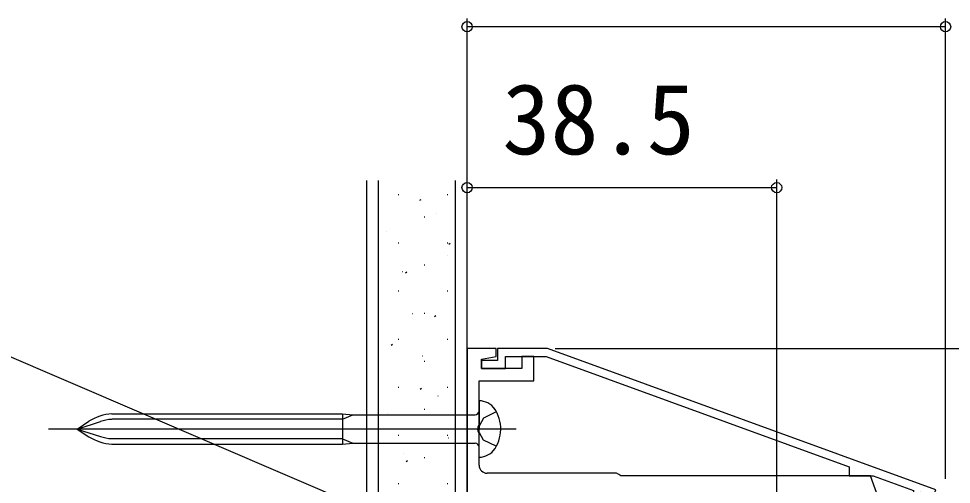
# Model space of a CAD drawing. Units: millimetres, scale not verified. Extents: x -525 to 525, y -784 to 780.
# Drawn here: x -318.4 to -202.4, y 549.5 to 607.4 of the extents above; entities that cross this region are included whole.
import ezdxf
from ezdxf.enums import TextEntityAlignment as Align

# ---------------------------------------------------------------- set-up
doc = ezdxf.new("R2010")
doc.units = ezdxf.units.MM
doc.header["$LTSCALE"] = 4
for name, color, linetype in [('0-3_YKK_11', 7, 'Continuous'), ('0-5_YKK_13', 4, 'Continuous'), ('0-7_YKK_D', 6, 'Continuous'), ('0-9_YSS_K', 3, 'Continuous'), ('0-A_YSS_KE', 3, 'Continuous')]:
    doc.layers.add(name, color=color, linetype=linetype)
doc.styles.add('ＭＳ ゴシック', font='')
doc.styles.get('ＭＳ ゴシック').set_extended_font_data('MS Gothic')

msp = doc.modelspace()

# ---------------------------------------------------------------- linework, layer by layer
at = {"layer": '0-3_YKK_11'}
for points in [[(-261.108, 551.875), (-261.108, 555.916), (-261.228, 556.1), (-261.228, 556.649), (-261.108, 556.833), (-261.108, 562.375), (-254.308, 562.375), (-254.308, 565.375), (-255.808, 565.375), (-255.808, 563.875), (-260.808, 563.875), (-260.808, 565.057), (-259.008, 565.375), (-259.008, 566.375), (-262.608, 566.375), (-262.608, 541.975)], [(-210.308, 544.675), (-212.456, 550.575), (-243.489, 550.575), (-243.749, 550.725), (-244.008, 550.875), (-260.108, 550.875)]]:
    msp.add_lwpolyline(points, dxfattribs=at)
msp.add_lwpolyline([(-204.324, 548.8), (-252.608, 566.375), (-258.808, 566.375), (-258.808, 564.875), (-260.808, 564.875), (-260.808, 563.875), (-257.808, 563.875), (-257.808, 565.375), (-252.785, 565.375), (-215.108, 551.661), (-215.108, 550.575), (-212.122, 550.575), (-207.108, 548.75), (-207.108, 545.54), (-206.491, 545.285), (-205.294, 546.482), (-206.208, 547.01), (-206.208, 548.529), (-204.632, 547.955)], close=True, dxfattribs=at)
msp.add_arc((-260.108, 551.875), 1, 180, 270, dxfattribs=at)
at = {"layer": '0-5_YKK_13'}
for p, q in [((-261.12, 559.875), (-261.12, 556.375)), ((-261.09, 559.875), (-261.11, 559.875)), ((-306.797, 558.275), (-278.11, 558.275)), ((-278.11, 558.275), (-278.11, 554.475)), ((-278.11, 558.275), (-276.811, 558.144)), ((-278.11, 557.58), (-276.811, 558.144)), ((-276.811, 558.144), (-261.61, 558.144)), ((-311.11, 556.375), (-309.627, 557.331)), ((-311.11, 556.375), (-308.201, 557.304)), ((-278.11, 557.58), (-306.719, 557.58)), ((-256.506, 556.375), (-314.643, 556.375)), ((-311.11, 556.375), (-309.627, 555.418)), ((-311.11, 556.375), (-308.201, 555.445)), ((-260.57, 555.008), (-261.296, 556.375)), ((-261.108, 552.875), (-261.108, 556.375)), ((-306.797, 554.475), (-278.11, 554.475)), ((-278.11, 555.17), (-306.719, 555.17)), ((-278.11, 555.17), (-276.811, 554.605)), ((-278.11, 554.475), (-276.811, 554.605)), ((-276.811, 554.605), (-261.598, 554.605)), ((-258.971, 554.228), (-260.57, 555.008)), ((-261.09, 552.875), (-261.11, 552.875))]:
    msp.add_line(p, q, dxfattribs=at)
msp.add_lwpolyline([(-258.971, 558.521), (-260.57, 557.741), (-261.296, 556.375)], dxfattribs=at)
for centre, radius, start, end in [((-261.09, 557.575), 2.3, 33.40329, 90.74736), ((-306.374, 552.289), 6, 94.03879, 122.82633), ((-261.62, 558.644), 0.5, 270, 0), ((-262.81, 556.375), 4.4, 321.93215, 36.03907), ((-306.374, 551.589), 6, 94.03879, 107.72997), ((-306.374, 560.46), 6, 237.17367, 265.96121), ((-306.374, 561.16), 6, 252.27003, 265.96121), ((-261.608, 554.105), 0.5, 0, 90), ((-261.09, 555.175), 2.3, 269.53808, 326.59671)]:
    msp.add_arc(centre, radius, start, end, dxfattribs=at)
at = {"layer": '0-7_YKK_D'}
for p, q in [((-262.608, 587.375), (-262.608, 607.375)), ((-203.108, 550.175), (-203.108, 607.375)), ((-203.108, 606.375), (-262.608, 606.375)), ((-262.608, 566.875), (-262.608, 587.375)), ((-224.108, 537.697), (-224.108, 587.375)), ((-262.608, 586.375), (-224.108, 586.375)), ((-251.661, 566.375), (-122.108, 566.375))]:
    msp.add_line(p, q, dxfattribs=at)
for centre in [(-262.608, 606.375), (-203.108, 606.375), (-262.608, 586.375), (-224.108, 586.375)]:
    msp.add_circle(centre, 0.637, dxfattribs=at)
at = {"layer": '0-9_YSS_K'}
for p, q in [((-370.471, 587.249), (-275.108, 546.379)), ((-273.608, 501.379), (-273.608, 587.249)), ((-264.108, 587.249), (-264.108, 501.379)), ((-271.18, 585.5), (-271.08, 585.5)), ((-268.495, 584.805), (-268.328, 584.916)), ((-265.1, 585.5), (-265, 585.5)), ((-267.95, 582.75), (-267.85, 582.75)), ((-266.387, 583.155), (-266.368, 583.162)), ((-272.627, 580.945), (-272.609, 580.952)), ((-271.18, 579.52), (-271.08, 579.52)), ((-265.1, 579.52), (-265, 579.52)), ((-264.886, 579.359), (-264.719, 579.469)), ((-265.095, 577.931), (-265.076, 577.937)), ((-267.95, 576.77), (-267.85, 576.77)), ((-270.676, 575.955), (-270.657, 575.961)), ((-270.264, 575.799), (-270.097, 575.909)), ((-271.18, 573.54), (-271.08, 573.54)), ((-265.1, 573.54), (-265, 573.54)), ((-269.384, 570.73), (-269.365, 570.737)), ((-267.95, 570.79), (-267.85, 570.79)), ((-266.654, 570.353), (-266.488, 570.463)), ((-271.18, 567.56), (-271.08, 567.56)), ((-265.1, 567.56), (-265, 567.56)), ((-272.033, 566.793), (-271.866, 566.903)), ((-268.186, 565.473), (-268.167, 565.479)), ((-267.95, 564.81), (-267.85, 564.81)), ((-271.18, 561.58), (-271.08, 561.58)), ((-268.423, 561.346), (-268.257, 561.457)), ((-265.1, 561.58), (-265, 561.58)), ((-266.234, 560.482), (-266.215, 560.488)), ((-272.474, 558.272), (-272.455, 558.279)), ((-267.95, 558.83), (-267.85, 558.83)), ((-271.18, 555.6), (-271.08, 555.6)), ((-265.1, 555.6), (-265, 555.6)), ((-264.942, 555.257), (-264.923, 555.264)), ((-270.522, 553.281), (-270.503, 553.288)), ((-270.192, 552.34), (-270.025, 552.45)), ((-267.95, 552.85), (-267.85, 552.85)), ((-271.18, 549.62), (-271.08, 549.62)), ((-265.1, 549.62), (-265, 549.62))]:
    msp.add_line(p, q, dxfattribs=at)
at = {"layer": '0-A_YSS_KE'}
for p, q in [((-275.108, 587.249), (-275.108, 501.379)), ((-262.608, 501.379), (-262.608, 587.249))]:
    msp.add_line(p, q, dxfattribs=at)

# ---------------------------------------------------------------- texts
at = {"layer": '0-7_YKK_D', "style": 'ＭＳ ゴシック'}
msp.add_text('38.5', height=8.798, dxfattribs=at).set_placement((-258.222, 587.875), align=Align.BOTTOM_LEFT)

doc.saveas('drawing.dxf')
